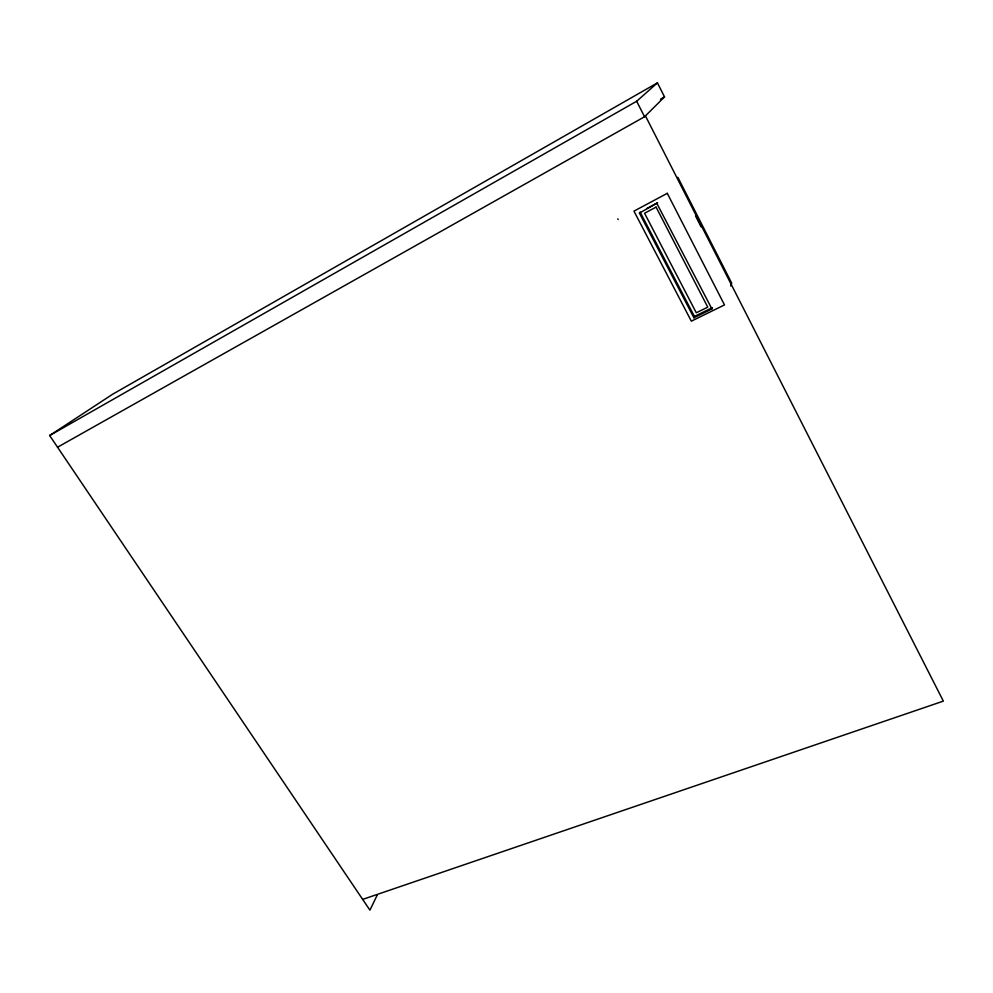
<?xml version="1.0" encoding="UTF-8"?>
<svg xmlns="http://www.w3.org/2000/svg" width="993" height="993" viewBox="0 0 993 993"><rect width="100%" height="100%" fill="white"/><g stroke="black" fill="none" stroke-linecap="round" stroke-linejoin="round"><path stroke-width="1.49" d="M730.736 286.034L731.704 283.129L677.847 177.288M693.908 317.76L711.919 308.935L712.378 307.644L694.43 316.457L693.908 317.76L639.418 213.085L640.125 212.08L694.43 316.457M377.34 894.83L369.917 910.159L49.65 435.517L112.656 394.221L657.453 82.841L664.528 96.917L644.556 116.74L636.674 101.249L657.453 82.841M639.418 213.085L657.651 202.733L646.865 208.493M49.65 435.517L636.674 101.249M660.494 99.213L664.528 96.917M57.544 447.222L645.587 116.169L943.35 701.12L362.668 899.41M617.77 218.845L618.155 219.577M657.006 203.714L711.919 308.935M695.572 216.002L701.083 226.826M667.284 193.325L633.956 211.137L691.339 321.161L724.493 304.925L667.284 193.325M656.088 207.115L644.569 213.247L696.279 312.783L707.748 307.147L656.088 207.115"/></g></svg>
